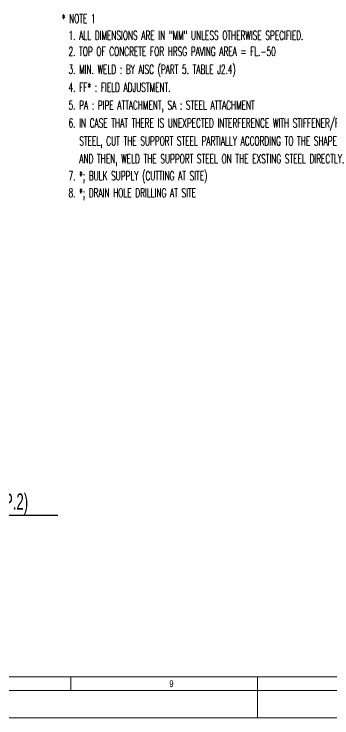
# Model space of a CAD drawing. Header units: millimetres. Extents: x 0 to 4222, y 0 to 2966.
# Drawn here: x 2705 to 3286, y 0 to 1285 of the extents above; entities that cross this region are included whole.
import ezdxf
from ezdxf.enums import TextEntityAlignment as Align

# ---------------------------------------------------------------- set-up
doc = ezdxf.new("R2010")
doc.units = ezdxf.units.MM
doc.header["$LTSCALE"] = 50
for name, color, linetype, lineweight in [('4', 4, 'Continuous', 9), ('G-ANNO-BRDR', 3, 'Continuous', 0), ('G-ANNO-TTLB', 7, 'Continuous', 0)]:
    doc.layers.add(name, color=color, linetype=linetype, lineweight=lineweight)
doc.layers.add('dimension', color=7, linetype='Continuous')
doc.layers.add('text', color=2, linetype='Continuous')
doc.styles.add('ROMANS', font='romans.shx', dxfattribs={"width": 0.8, "bigfont": 'whgtxt.shx'})
doc.styles.add('Style-Arial', font='ARIAL.TTF')

msp = doc.modelspace()

# ---------------------------------------------------------------- linework, layer by layer
at = {"layer": 'dimension', "color": 4}
msp.add_line((2565.7, 369.8), (2784.6, 369.8), dxfattribs=at)
at = {"layer": 'G-ANNO-BRDR', "color": 3, "lineweight": 13, "ltscale": 0.172512}
msp.add_line((4200, 0), (0, 0), dxfattribs=at)
at = {"layer": 'G-ANNO-TTLB', "color": 7, "lineweight": 13, "ltscale": 0.172512}
for p, q in [((4150.1, 74.9), (99.9, 74.9)), ((2808.3, 74.9), (2808.3, 49.9)), ((3150, 74.9), (3150, 49.9)), ((4175, 49.9), (74.9, 49.9)), ((3150, 49.9), (3150, 0))]:
    msp.add_line(p, q, dxfattribs=at)

# ---------------------------------------------------------------- texts
at = {"layer": '4', "color": 7, "style": 'Style-Arial', "width": 0.8}
msp.add_text('9', height=12.5, dxfattribs=at).set_placement((2988.6, 56.2))
at = {"layer": 'dimension', "color": 2, "width": 0.6}
msp.add_text('GAP 8(TYP.2)', height=30, dxfattribs=at).set_placement((2576.6, 379.8))
at = {"layer": 'text', "style": 'ROMANS', "width": 0.6}
for s, height, p in [('* NOTE 1', 16.37, (2791.9, 1276.4)), ('1. ALL DIMENSIONS ARE IN "MM" UNLESS OTHERWISE SPECIFIED.', 16.368, (2804.3, 1245.6)), ('2. TOP OF CONCRETE FOR HRSG PAVING AREA = FL.-50', 16.368, (2804.3, 1216.3)), ('3. MIN. WELD : BY AISC (PART 5. TABLE J2.4)', 16.368, (2804.3, 1183.6)), ('4. FF* : FIELD ADJUSTMENT.', 16.368, (2804.3, 1150.9)), ('5. PA : PIPE ATTACHMENT, SA : STEEL ATTACHMENT', 16.368, (2804.3, 1118.3)), ('6. IN CASE THAT THERE IS UNEXPECTED INTERFERENCE WITH STIFFENER/RIB PLATE OF EXISTING ', 16.368, (2804.3, 1085.7)), ('STEEL, CUT THE SUPPORT STEEL PARTIALLY ACCORDING TO THE SHAPE OF STIFFENER/RIB PLATE, ', 16.368, (2824, 1053)), ('AND THEN, WELD THE SUPPORT STEEL ON THE EXSTING STEEL DIRECTLY.', 16.368, (2824, 1020.4)), ('7. *; BULK SUPPLY (CUTTING AT SITE)', 16.368, (2804.3, 989.4)), ('8. *; DRAIN HOLE DRILLING AT SITE', 16.368, (2804.3, 958.3))]:
    msp.add_text(s, height=height, dxfattribs=at).set_placement(p, align=Align.MIDDLE_LEFT)

doc.saveas('drawing.dxf')
